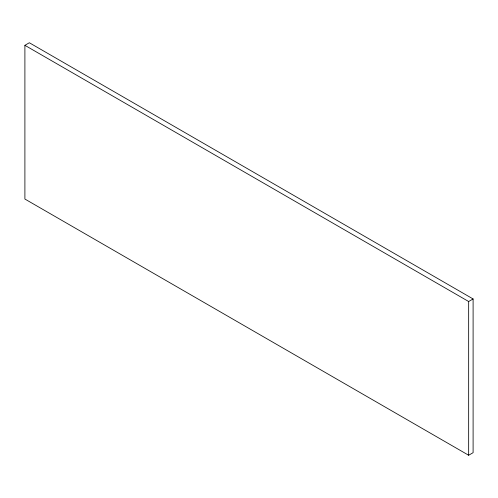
<?xml version="1.0" encoding="UTF-8"?>
<svg xmlns="http://www.w3.org/2000/svg" width="498" height="498" viewBox="0 0 498 498"><rect width="100%" height="100%" fill="white"/><g stroke="black" fill="none" stroke-linecap="round" stroke-linejoin="round"><path stroke-width="0.75" d="M24.9 45.318L29.338 42.753L473.1 298.956L473.1 452.682L468.662 455.247L24.9 199.044L24.9 45.318L468.662 301.52L473.1 298.956M468.662 301.52L468.662 455.247"/></g></svg>
